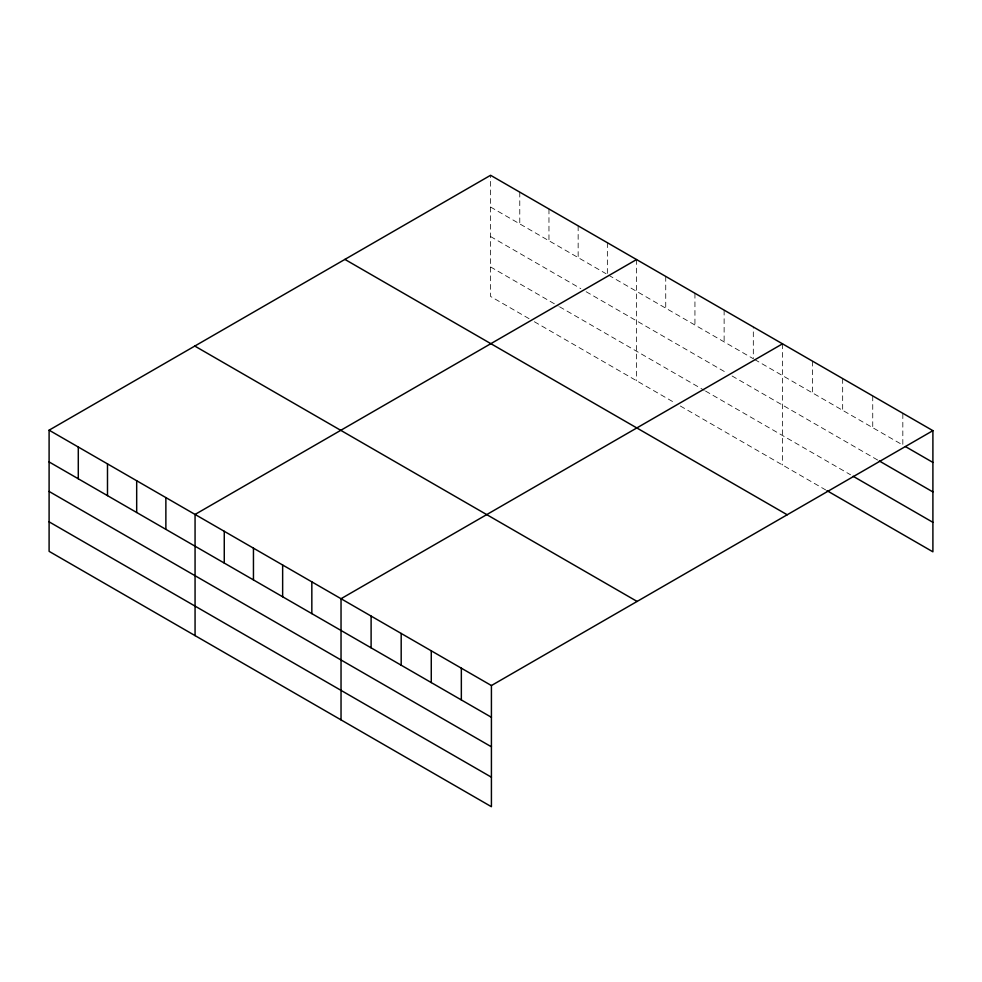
<?xml version="1.0" encoding="UTF-8"?>
<svg xmlns="http://www.w3.org/2000/svg" width="982" height="982" viewBox="0 0 982 982"><rect width="100%" height="100%" fill="white"/><g stroke="black" fill="none" stroke-linecap="round" stroke-linejoin="round"><path stroke-width="0.74" stroke-dasharray="4.91 3.68" d="M529.065 318.671L490.583 296.454L490.583 175.287M490.583 207.042L606.029 273.696M608.68 275.23L753.317 358.737L753.317 326.981M754.642 359.51L902.826 445.055L902.826 413.299M490.583 236.552L580.816 288.647M586.119 291.715L726.778 372.915M732.081 375.983L877.969 460.214M490.583 266.957L558.255 306.028M559.58 306.789L704.217 390.296M705.542 391.057L850.51 474.76M534.368 321.74L675.027 402.951M680.33 406.008L825.666 489.92M872.74 395.93L872.74 427.686M842.666 378.561L842.666 410.329M812.593 361.204L812.593 392.96M782.507 343.835L782.507 465.002M724.127 310.128L724.127 341.883M694.937 293.274L694.937 325.03M665.735 276.421L665.735 308.176M636.545 259.555L636.545 380.734M607.355 242.701L607.355 274.469M578.153 225.848L578.153 257.615M548.963 208.994L548.963 240.762M519.773 192.141L519.773 223.896"/><path stroke-width="1.47" d="M491.417 746.811L491.417 685.546L49.1 430.177L49.1 551.344L491.417 806.713L491.417 746.811L49.1 491.442M826.979 490.669L932.9 551.823L932.9 430.656L490.583 175.287L49.1 430.177M636.545 259.555L195.062 514.445L195.062 635.612M782.507 343.835L341.036 598.713L341.036 719.892M491.417 685.546L932.9 430.656M905.441 446.565L932.9 462.424M879.283 460.963L932.9 491.921M853.125 476.27L932.9 522.326M344.891 259.395L787.208 514.777M194.792 346.057L637.109 601.438M49.1 461.933L491.417 717.302M49.1 521.835L491.417 777.204M461.344 668.177L461.344 699.945M431.27 650.808L431.27 682.576M401.184 633.451L401.184 665.207M371.11 616.082L371.11 647.838M311.834 581.86L311.834 613.627M282.644 565.006L282.644 596.774M253.454 548.152L253.454 579.92M224.264 531.299L224.264 563.054M165.872 497.592L165.872 529.347M136.682 480.738L136.682 512.494M107.492 463.885L107.492 495.64M78.29 447.031L78.29 478.786"/></g></svg>
